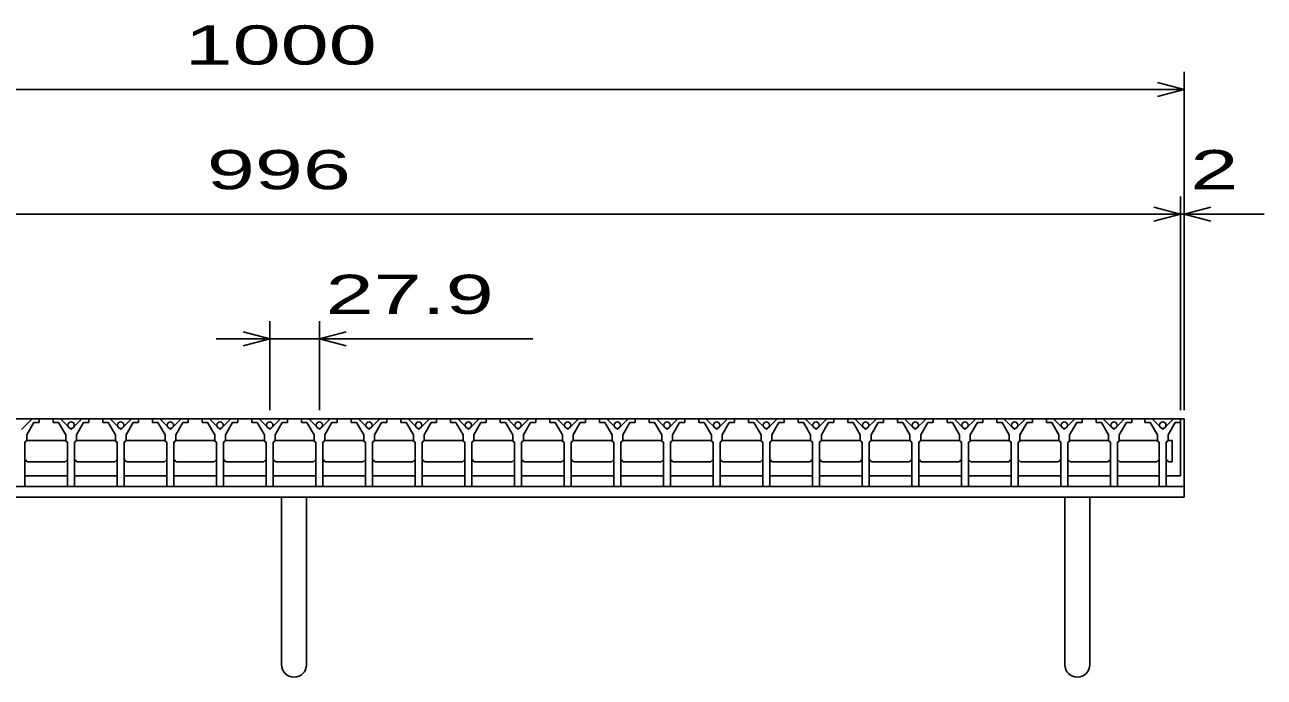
# Model space of a CAD drawing. Units: millimetres, scale not verified. Extents: x -1820 to 1731, y -1282 to 1054.
# Drawn here: x -1072 to -376, y -732 to -366 of the extents above; entities that cross this region are included whole.
import ezdxf
from ezdxf.enums import TextEntityAlignment as Align

# ---------------------------------------------------------------- set-up
doc = ezdxf.new("R2010")
doc.units = ezdxf.units.MM
doc.header["$LTSCALE"] = 10
for name, color, linetype, lineweight in [('16', 3, 'Continuous', 25), ('19', 6, 'Continuous', 25), ('22', 2, 'Continuous', 25)]:
    doc.layers.add(name, color=color, linetype=linetype, lineweight=lineweight)
doc.styles.add('ベクトル', font='')
doc.styles.get('ベクトル').set_extended_font_data('ベクトル')

msp = doc.modelspace()

# ---------------------------------------------------------------- linework, layer by layer
at = {"layer": '16'}
for p, q in [((-1419, -587), (-423, -587)), ((-1068.2, -587), (-1074.2, -593)), ((-1071.2, -596), (-1067.2, -589)), ((-1064.2, -587), (-1068.2, -587)), ((-1067.2, -589), (-1064.2, -589)), ((-1064.2, -589), (-1064.2, -587)), ((-1056.3, -587), (-1056.3, -589)), ((-1052.3, -587), (-1056.3, -587)), ((-1056.3, -589), (-1053.3, -589)), ((-1053.3, -589), (-1049.3, -596)), ((-1046.3, -593), (-1052.3, -587)), ((-1040.3, -587), (-1046.3, -593)), ((-1043.3, -596), (-1039.3, -589)), ((-1036.3, -587), (-1040.3, -587)), ((-1039.3, -589), (-1036.3, -589)), ((-1036.3, -589), (-1036.3, -587)), ((-1028.4, -587), (-1028.4, -589)), ((-1024.4, -587), (-1028.4, -587)), ((-1028.4, -589), (-1025.4, -589)), ((-1025.4, -589), (-1021.4, -596)), ((-1018.4, -593), (-1024.4, -587)), ((-1012.4, -587), (-1018.4, -593)), ((-1015.4, -596), (-1011.4, -589)), ((-1008.4, -587), (-1012.4, -587)), ((-1011.4, -589), (-1008.4, -589)), ((-1008.4, -589), (-1008.4, -587)), ((-1000.5, -587), (-1000.5, -589)), ((-996.5, -587), (-1000.5, -587)), ((-1000.5, -589), (-997.5, -589)), ((-997.5, -589), (-993.5, -596)), ((-990.5, -593), (-996.5, -587)), ((-984.5, -587), (-990.5, -593)), ((-987.5, -596), (-983.5, -589)), ((-980.5, -587), (-984.5, -587)), ((-983.5, -589), (-980.5, -589)), ((-980.5, -589), (-980.5, -587)), ((-972.6, -587), (-972.6, -589)), ((-968.6, -587), (-972.6, -587)), ((-972.6, -589), (-969.6, -589)), ((-969.6, -589), (-965.6, -596)), ((-962.6, -593), (-968.6, -587)), ((-956.6, -587), (-962.6, -593)), ((-959.6, -596), (-955.6, -589)), ((-952.6, -587), (-956.6, -587)), ((-955.6, -589), (-952.6, -589)), ((-952.6, -589), (-952.6, -587)), ((-944.7, -587), (-944.7, -589)), ((-940.7, -587), (-944.7, -587)), ((-944.7, -589), (-941.7, -589)), ((-941.7, -589), (-937.7, -596)), ((-934.7, -593), (-940.7, -587)), ((-928.7, -587), (-934.7, -593)), ((-931.7, -596), (-927.7, -589)), ((-924.7, -587), (-928.7, -587)), ((-927.7, -589), (-924.7, -589)), ((-924.7, -589), (-924.7, -587)), ((-916.8, -587), (-916.8, -589)), ((-912.8, -587), (-916.8, -587)), ((-916.8, -589), (-913.8, -589)), ((-913.8, -589), (-909.8, -596)), ((-906.8, -593), (-912.8, -587)), ((-900.8, -587), (-906.8, -593)), ((-903.8, -596), (-899.8, -589)), ((-896.8, -587), (-900.8, -587)), ((-899.8, -589), (-896.8, -589)), ((-896.8, -589), (-896.8, -587)), ((-888.9, -587), (-888.9, -589)), ((-884.9, -587), (-888.9, -587)), ((-888.9, -589), (-885.9, -589)), ((-885.9, -589), (-881.9, -596)), ((-878.9, -593), (-884.9, -587)), ((-872.9, -587), (-878.9, -593)), ((-875.9, -596), (-871.9, -589)), ((-868.9, -587), (-872.9, -587)), ((-871.9, -589), (-868.9, -589)), ((-868.9, -589), (-868.9, -587)), ((-861, -587), (-861, -589)), ((-857, -587), (-861, -587)), ((-861, -589), (-858, -589)), ((-858, -589), (-854, -596)), ((-851, -593), (-857, -587)), ((-845, -587), (-851, -593)), ((-848, -596), (-844, -589)), ((-841, -587), (-845, -587)), ((-844, -589), (-841, -589)), ((-841, -589), (-841, -587)), ((-833.1, -587), (-833.1, -589)), ((-829.1, -587), (-833.1, -587)), ((-833.1, -589), (-830.1, -589)), ((-830.1, -589), (-826.1, -596)), ((-823.1, -593), (-829.1, -587)), ((-817.1, -587), (-823.1, -593)), ((-820.1, -596), (-816.1, -589)), ((-813.1, -587), (-817.1, -587)), ((-816.1, -589), (-813.1, -589)), ((-813.1, -589), (-813.1, -587)), ((-805.2, -587), (-805.2, -589)), ((-801.2, -587), (-805.2, -587)), ((-805.2, -589), (-802.2, -589)), ((-802.2, -589), (-798.2, -596)), ((-795.2, -593), (-801.2, -587)), ((-789.2, -587), (-795.2, -593)), ((-792.2, -596), (-788.2, -589)), ((-785.2, -587), (-789.2, -587)), ((-788.2, -589), (-785.2, -589)), ((-785.2, -589), (-785.2, -587)), ((-777.3, -587), (-777.3, -589)), ((-773.3, -587), (-777.3, -587)), ((-777.3, -589), (-774.3, -589)), ((-774.3, -589), (-770.3, -596)), ((-767.3, -593), (-773.3, -587)), ((-761.3, -587), (-767.3, -593)), ((-764.3, -596), (-760.3, -589)), ((-757.3, -587), (-761.3, -587)), ((-760.3, -589), (-757.3, -589)), ((-757.3, -589), (-757.3, -587)), ((-749.4, -587), (-749.4, -589)), ((-745.4, -587), (-749.4, -587)), ((-749.4, -589), (-746.4, -589)), ((-746.4, -589), (-742.4, -596)), ((-739.4, -593), (-745.4, -587)), ((-733.4, -587), (-739.4, -593)), ((-736.4, -596), (-732.4, -589)), ((-729.4, -587), (-733.4, -587)), ((-732.4, -589), (-729.4, -589)), ((-729.4, -589), (-729.4, -587)), ((-721.5, -587), (-721.5, -589)), ((-717.5, -587), (-721.5, -587)), ((-721.5, -589), (-718.5, -589)), ((-718.5, -589), (-714.5, -596)), ((-711.5, -593), (-717.5, -587)), ((-705.5, -587), (-711.5, -593)), ((-708.5, -596), (-704.5, -589)), ((-701.5, -587), (-705.5, -587)), ((-704.5, -589), (-701.5, -589)), ((-701.5, -589), (-701.5, -587)), ((-693.6, -587), (-693.6, -589)), ((-689.6, -587), (-693.6, -587)), ((-693.6, -589), (-690.6, -589)), ((-690.6, -589), (-686.6, -596)), ((-683.6, -593), (-689.6, -587)), ((-677.6, -587), (-683.6, -593)), ((-680.6, -596), (-676.6, -589)), ((-673.6, -587), (-677.6, -587)), ((-676.6, -589), (-673.6, -589)), ((-673.6, -589), (-673.6, -587)), ((-665.7, -587), (-665.7, -589)), ((-661.7, -587), (-665.7, -587)), ((-665.7, -589), (-662.7, -589)), ((-662.7, -589), (-658.7, -596)), ((-655.7, -593), (-661.7, -587)), ((-649.7, -587), (-655.7, -593)), ((-652.7, -596), (-648.7, -589)), ((-645.7, -587), (-649.7, -587)), ((-648.7, -589), (-645.7, -589)), ((-645.7, -589), (-645.7, -587)), ((-637.8, -587), (-637.8, -589)), ((-633.8, -587), (-637.8, -587)), ((-637.8, -589), (-634.8, -589)), ((-634.8, -589), (-630.8, -596)), ((-627.8, -593), (-633.8, -587)), ((-621.8, -587), (-627.8, -593)), ((-624.8, -596), (-620.8, -589)), ((-617.8, -587), (-621.8, -587)), ((-620.8, -589), (-617.8, -589)), ((-617.8, -589), (-617.8, -587)), ((-609.9, -587), (-609.9, -589)), ((-605.9, -587), (-609.9, -587)), ((-609.9, -589), (-606.9, -589)), ((-606.9, -589), (-602.9, -596)), ((-599.9, -593), (-605.9, -587)), ((-593.9, -587), (-599.9, -593)), ((-596.9, -596), (-592.9, -589)), ((-589.9, -587), (-593.9, -587)), ((-592.9, -589), (-589.9, -589)), ((-589.9, -589), (-589.9, -587)), ((-582, -587), (-582, -589)), ((-578, -587), (-582, -587)), ((-582, -589), (-579, -589)), ((-579, -589), (-575, -596)), ((-572, -593), (-578, -587)), ((-566, -587), (-572, -593)), ((-569, -596), (-565, -589)), ((-562, -587), (-566, -587)), ((-565, -589), (-562, -589)), ((-562, -589), (-562, -587)), ((-554.1, -587), (-554.1, -589)), ((-550.1, -587), (-554.1, -587)), ((-554.1, -589), (-551.1, -589)), ((-551.1, -589), (-547.1, -596)), ((-544.1, -593), (-550.1, -587)), ((-538.1, -587), (-544.1, -593)), ((-541.1, -596), (-537.1, -589)), ((-534.1, -587), (-538.1, -587)), ((-537.1, -589), (-534.1, -589)), ((-534.1, -589), (-534.1, -587)), ((-526.2, -587), (-526.2, -589)), ((-522.2, -587), (-526.2, -587)), ((-526.2, -589), (-523.2, -589)), ((-523.2, -589), (-519.2, -596)), ((-516.2, -593), (-522.2, -587)), ((-510.2, -587), (-516.2, -593)), ((-513.2, -596), (-509.2, -589)), ((-506.2, -587), (-510.2, -587)), ((-509.2, -589), (-506.2, -589)), ((-506.2, -589), (-506.2, -587)), ((-498.3, -587), (-498.3, -589)), ((-494.3, -587), (-498.3, -587)), ((-498.3, -589), (-495.3, -589)), ((-495.3, -589), (-491.3, -596)), ((-488.3, -593), (-494.3, -587)), ((-482.3, -587), (-488.3, -593)), ((-485.3, -596), (-481.3, -589)), ((-478.3, -587), (-482.3, -587)), ((-481.3, -589), (-478.3, -589)), ((-478.3, -589), (-478.3, -587)), ((-470.4, -587), (-470.4, -589)), ((-466.4, -587), (-470.4, -587)), ((-470.4, -589), (-467.4, -589)), ((-467.4, -589), (-463.4, -596)), ((-460.4, -593), (-466.4, -587)), ((-454.4, -587), (-460.4, -593)), ((-457.4, -596), (-453.4, -589)), ((-450.4, -587), (-454.4, -587)), ((-453.4, -589), (-450.4, -589)), ((-450.4, -589), (-450.4, -587)), ((-443, -587), (-443, -589)), ((-439, -587), (-443, -587)), ((-443, -589), (-440, -589)), ((-440, -589), (-436, -596)), ((-433, -593), (-439, -587)), ((-427, -587), (-433, -593)), ((-430, -596), (-426, -589)), ((-423, -587), (-427, -587)), ((-426, -589), (-423, -589)), ((-423, -589), (-423, -587)), ((-423, -619), (-423, -587)), ((-1071.2, -599), (-1071.2, -596)), ((-1049.3, -596), (-1049.3, -599)), ((-1043.3, -599), (-1043.3, -596)), ((-1021.4, -596), (-1021.4, -599)), ((-1015.4, -599), (-1015.4, -596)), ((-993.5, -596), (-993.5, -599)), ((-987.5, -599), (-987.5, -596)), ((-965.6, -596), (-965.6, -599)), ((-959.6, -599), (-959.6, -596)), ((-937.7, -596), (-937.7, -599)), ((-931.7, -599), (-931.7, -596)), ((-909.8, -596), (-909.8, -599)), ((-903.8, -599), (-903.8, -596)), ((-881.9, -596), (-881.9, -599)), ((-875.9, -599), (-875.9, -596)), ((-854, -596), (-854, -599)), ((-848, -599), (-848, -596)), ((-826.1, -596), (-826.1, -599)), ((-820.1, -599), (-820.1, -596)), ((-798.2, -596), (-798.2, -599)), ((-792.2, -599), (-792.2, -596)), ((-770.3, -596), (-770.3, -599)), ((-764.3, -599), (-764.3, -596)), ((-742.4, -596), (-742.4, -599)), ((-736.4, -599), (-736.4, -596)), ((-714.5, -596), (-714.5, -599)), ((-708.5, -599), (-708.5, -596)), ((-686.6, -596), (-686.6, -599)), ((-680.6, -599), (-680.6, -596)), ((-658.7, -596), (-658.7, -599)), ((-652.7, -599), (-652.7, -596)), ((-630.8, -596), (-630.8, -599)), ((-624.8, -599), (-624.8, -596)), ((-602.9, -596), (-602.9, -599)), ((-596.9, -599), (-596.9, -596)), ((-575, -596), (-575, -599)), ((-569, -599), (-569, -596)), ((-547.1, -596), (-547.1, -599)), ((-541.1, -599), (-541.1, -596)), ((-519.2, -596), (-519.2, -599)), ((-513.2, -599), (-513.2, -596)), ((-491.3, -596), (-491.3, -599)), ((-485.3, -599), (-485.3, -596)), ((-463.4, -596), (-463.4, -599)), ((-457.4, -599), (-457.4, -596)), ((-436, -596), (-436, -599)), ((-430, -599), (-430, -596)), ((-1072.2, -600), (-1071.2, -599)), ((-1072.2, -625), (-1072.2, -600)), ((-1071.95, -600), (-1070.95, -599)), ((-1070.95, -599), (-1049.55, -599)), ((-1049.55, -599), (-1048.55, -600)), ((-1049.3, -599), (-1048.3, -600)), ((-1048.3, -600), (-1048.3, -625)), ((-1044.3, -600), (-1043.3, -599)), ((-1044.3, -625), (-1044.3, -600)), ((-1044.05, -600), (-1043.05, -599)), ((-1043.05, -599), (-1021.65, -599)), ((-1021.65, -599), (-1020.65, -600)), ((-1021.4, -599), (-1020.4, -600)), ((-1020.4, -600), (-1020.4, -625)), ((-1016.4, -600), (-1015.4, -599)), ((-1016.4, -625), (-1016.4, -600)), ((-1016.15, -600), (-1015.15, -599)), ((-1015.15, -599), (-993.75, -599)), ((-993.75, -599), (-992.75, -600)), ((-993.5, -599), (-992.5, -600)), ((-992.5, -600), (-992.5, -625)), ((-988.5, -600), (-987.5, -599)), ((-988.5, -625), (-988.5, -600)), ((-988.25, -600), (-987.25, -599)), ((-987.25, -599), (-965.85, -599)), ((-965.85, -599), (-964.85, -600)), ((-965.6, -599), (-964.6, -600)), ((-964.6, -600), (-964.6, -625)), ((-960.6, -600), (-959.6, -599)), ((-960.6, -625), (-960.6, -600)), ((-960.35, -600), (-959.35, -599)), ((-959.35, -599), (-937.95, -599)), ((-937.95, -599), (-936.95, -600)), ((-937.7, -599), (-936.7, -600)), ((-936.7, -600), (-936.7, -625)), ((-932.7, -600), (-931.7, -599)), ((-932.7, -625), (-932.7, -600)), ((-932.45, -600), (-931.45, -599)), ((-931.45, -599), (-910.05, -599)), ((-910.05, -599), (-909.05, -600)), ((-909.8, -599), (-908.8, -600)), ((-908.8, -600), (-908.8, -625)), ((-904.8, -600), (-903.8, -599)), ((-904.8, -625), (-904.8, -600)), ((-904.55, -600), (-903.55, -599)), ((-903.55, -599), (-882.15, -599)), ((-882.15, -599), (-881.15, -600)), ((-881.9, -599), (-880.9, -600)), ((-880.9, -600), (-880.9, -625)), ((-876.9, -600), (-875.9, -599)), ((-876.9, -625), (-876.9, -600)), ((-876.65, -600), (-875.65, -599)), ((-875.65, -599), (-854.25, -599)), ((-854.25, -599), (-853.25, -600)), ((-854, -599), (-853, -600)), ((-853, -600), (-853, -625)), ((-849, -600), (-848, -599)), ((-849, -625), (-849, -600)), ((-848.75, -600), (-847.75, -599)), ((-847.75, -599), (-826.35, -599)), ((-826.35, -599), (-825.35, -600)), ((-826.1, -599), (-825.1, -600)), ((-825.1, -600), (-825.1, -625)), ((-821.1, -600), (-820.1, -599)), ((-821.1, -625), (-821.1, -600)), ((-820.85, -600), (-819.85, -599)), ((-819.85, -599), (-798.45, -599)), ((-798.45, -599), (-797.45, -600)), ((-798.2, -599), (-797.2, -600)), ((-797.2, -600), (-797.2, -625)), ((-793.2, -600), (-792.2, -599)), ((-793.2, -625), (-793.2, -600)), ((-792.95, -600), (-791.95, -599)), ((-791.95, -599), (-770.55, -599)), ((-770.55, -599), (-769.55, -600)), ((-770.3, -599), (-769.3, -600)), ((-769.3, -600), (-769.3, -625)), ((-765.3, -600), (-764.3, -599)), ((-765.3, -625), (-765.3, -600)), ((-765.05, -600), (-764.05, -599)), ((-764.05, -599), (-742.65, -599)), ((-742.65, -599), (-741.65, -600)), ((-742.4, -599), (-741.4, -600)), ((-741.4, -600), (-741.4, -625)), ((-737.4, -600), (-736.4, -599)), ((-737.4, -625), (-737.4, -600)), ((-737.15, -600), (-736.15, -599)), ((-736.15, -599), (-714.75, -599)), ((-714.75, -599), (-713.75, -600)), ((-714.5, -599), (-713.5, -600)), ((-713.5, -600), (-713.5, -625)), ((-709.5, -600), (-708.5, -599)), ((-709.5, -625), (-709.5, -600)), ((-709.25, -600), (-708.25, -599)), ((-708.25, -599), (-686.85, -599)), ((-686.85, -599), (-685.85, -600)), ((-686.6, -599), (-685.6, -600)), ((-685.6, -600), (-685.6, -625)), ((-681.6, -600), (-680.6, -599)), ((-681.6, -625), (-681.6, -600)), ((-681.35, -600), (-680.35, -599)), ((-680.35, -599), (-658.95, -599)), ((-658.95, -599), (-657.95, -600)), ((-658.7, -599), (-657.7, -600)), ((-657.7, -600), (-657.7, -625)), ((-653.7, -600), (-652.7, -599)), ((-653.7, -625), (-653.7, -600)), ((-653.45, -600), (-652.45, -599)), ((-652.45, -599), (-631.05, -599)), ((-631.05, -599), (-630.05, -600)), ((-630.8, -599), (-629.8, -600)), ((-629.8, -600), (-629.8, -625)), ((-625.8, -600), (-624.8, -599)), ((-625.8, -625), (-625.8, -600)), ((-625.55, -600), (-624.55, -599)), ((-624.55, -599), (-603.15, -599)), ((-603.15, -599), (-602.15, -600)), ((-602.9, -599), (-601.9, -600)), ((-601.9, -600), (-601.9, -625)), ((-597.9, -600), (-596.9, -599)), ((-597.9, -625), (-597.9, -600)), ((-597.65, -600), (-596.65, -599)), ((-596.65, -599), (-575.25, -599)), ((-575.25, -599), (-574.25, -600)), ((-575, -599), (-574, -600)), ((-574, -600), (-574, -625)), ((-570, -600), (-569, -599)), ((-570, -625), (-570, -600)), ((-569.75, -600), (-568.75, -599)), ((-568.75, -599), (-547.35, -599)), ((-547.35, -599), (-546.35, -600)), ((-547.1, -599), (-546.1, -600)), ((-546.1, -600), (-546.1, -625)), ((-542.1, -600), (-541.1, -599)), ((-542.1, -625), (-542.1, -600)), ((-541.85, -600), (-540.85, -599)), ((-540.85, -599), (-519.45, -599)), ((-519.45, -599), (-518.45, -600)), ((-519.2, -599), (-518.2, -600)), ((-518.2, -600), (-518.2, -625)), ((-514.2, -600), (-513.2, -599)), ((-514.2, -625), (-514.2, -600)), ((-513.95, -600), (-512.95, -599)), ((-512.95, -599), (-491.55, -599)), ((-491.55, -599), (-490.55, -600)), ((-491.3, -599), (-490.3, -600)), ((-490.3, -600), (-490.3, -625)), ((-486.3, -600), (-485.3, -599)), ((-486.3, -625), (-486.3, -600)), ((-486.05, -600), (-485.05, -599)), ((-485.05, -599), (-463.65, -599)), ((-463.65, -599), (-462.65, -600)), ((-463.4, -599), (-462.4, -600)), ((-462.4, -600), (-462.4, -625)), ((-458.4, -600), (-457.4, -599)), ((-458.4, -625), (-458.4, -600)), ((-458.15, -600), (-457.15, -599)), ((-457.15, -599), (-436.25, -599)), ((-436.25, -599), (-435.25, -600)), ((-436, -599), (-435, -600)), ((-435, -600), (-435, -625)), ((-431, -600), (-430, -599)), ((-431, -625), (-431, -600)), ((-430.75, -600), (-429.75, -599)), ((-429.75, -599), (-427.75, -599)), ((-427.75, -599), (-427.75, -611)), ((-1070.95, -611), (-1071.95, -610)), ((-1049.55, -611), (-1070.95, -611)), ((-1048.55, -610), (-1049.55, -611)), ((-1043.05, -611), (-1044.05, -610)), ((-1021.65, -611), (-1043.05, -611)), ((-1020.65, -610), (-1021.65, -611)), ((-1015.15, -611), (-1016.15, -610)), ((-993.75, -611), (-1015.15, -611)), ((-992.75, -610), (-993.75, -611)), ((-987.25, -611), (-988.25, -610)), ((-965.85, -611), (-987.25, -611)), ((-964.85, -610), (-965.85, -611)), ((-959.35, -611), (-960.35, -610)), ((-937.95, -611), (-959.35, -611)), ((-936.95, -610), (-937.95, -611)), ((-931.45, -611), (-932.45, -610)), ((-910.05, -611), (-931.45, -611)), ((-909.05, -610), (-910.05, -611)), ((-903.55, -611), (-904.55, -610)), ((-882.15, -611), (-903.55, -611)), ((-881.15, -610), (-882.15, -611)), ((-875.65, -611), (-876.65, -610)), ((-854.25, -611), (-875.65, -611)), ((-853.25, -610), (-854.25, -611)), ((-847.75, -611), (-848.75, -610)), ((-826.35, -611), (-847.75, -611)), ((-825.35, -610), (-826.35, -611)), ((-819.85, -611), (-820.85, -610)), ((-798.45, -611), (-819.85, -611)), ((-797.45, -610), (-798.45, -611)), ((-791.95, -611), (-792.95, -610)), ((-770.55, -611), (-791.95, -611)), ((-769.55, -610), (-770.55, -611)), ((-764.05, -611), (-765.05, -610)), ((-742.65, -611), (-764.05, -611)), ((-741.65, -610), (-742.65, -611)), ((-736.15, -611), (-737.15, -610)), ((-714.75, -611), (-736.15, -611)), ((-713.75, -610), (-714.75, -611)), ((-708.25, -611), (-709.25, -610)), ((-686.85, -611), (-708.25, -611)), ((-685.85, -610), (-686.85, -611)), ((-680.35, -611), (-681.35, -610)), ((-658.95, -611), (-680.35, -611)), ((-657.95, -610), (-658.95, -611)), ((-652.45, -611), (-653.45, -610)), ((-631.05, -611), (-652.45, -611)), ((-630.05, -610), (-631.05, -611)), ((-624.55, -611), (-625.55, -610)), ((-603.15, -611), (-624.55, -611)), ((-602.15, -610), (-603.15, -611)), ((-596.65, -611), (-597.65, -610)), ((-575.25, -611), (-596.65, -611)), ((-574.25, -610), (-575.25, -611)), ((-568.75, -611), (-569.75, -610)), ((-547.35, -611), (-568.75, -611)), ((-546.35, -610), (-547.35, -611)), ((-540.85, -611), (-541.85, -610)), ((-519.45, -611), (-540.85, -611)), ((-518.45, -610), (-519.45, -611)), ((-512.95, -611), (-513.95, -610)), ((-491.55, -611), (-512.95, -611)), ((-490.55, -610), (-491.55, -611)), ((-485.05, -611), (-486.05, -610)), ((-463.65, -611), (-485.05, -611)), ((-462.65, -610), (-463.65, -611)), ((-457.15, -611), (-458.15, -610)), ((-436.25, -611), (-457.15, -611)), ((-435.25, -610), (-436.25, -611)), ((-429.75, -611), (-430.75, -610)), ((-427.75, -611), (-429.75, -611)), ((-1071.95, -619), (-1048.55, -619)), ((-1044.05, -619), (-1020.65, -619)), ((-1016.15, -619), (-992.75, -619)), ((-988.25, -619), (-964.85, -619)), ((-960.35, -619), (-936.95, -619)), ((-932.45, -619), (-909.05, -619)), ((-904.55, -619), (-881.15, -619)), ((-876.65, -619), (-853.25, -619)), ((-848.75, -619), (-825.35, -619)), ((-820.85, -619), (-797.45, -619)), ((-792.95, -619), (-769.55, -619)), ((-765.05, -619), (-741.65, -619)), ((-737.15, -619), (-713.75, -619)), ((-709.25, -619), (-685.85, -619)), ((-681.35, -619), (-657.95, -619)), ((-653.45, -619), (-630.05, -619)), ((-625.55, -619), (-602.15, -619)), ((-597.65, -619), (-574.25, -619)), ((-569.75, -619), (-546.35, -619)), ((-541.85, -619), (-518.45, -619)), ((-513.95, -619), (-490.55, -619)), ((-486.05, -619), (-462.65, -619)), ((-458.15, -619), (-435.25, -619)), ((-430.75, -619), (-423, -619)), ((-1076.2, -625), (-1072.2, -625)), ((-1048.3, -625), (-1044.3, -625)), ((-1020.4, -625), (-1016.4, -625)), ((-992.5, -625), (-988.5, -625)), ((-964.6, -625), (-960.6, -625)), ((-936.7, -625), (-932.7, -625)), ((-908.8, -625), (-904.8, -625)), ((-880.9, -625), (-876.9, -625)), ((-853, -625), (-849, -625)), ((-825.1, -625), (-821.1, -625)), ((-797.2, -625), (-793.2, -625)), ((-769.3, -625), (-765.3, -625)), ((-741.4, -625), (-737.4, -625)), ((-713.5, -625), (-709.5, -625)), ((-685.6, -625), (-681.6, -625)), ((-657.7, -625), (-653.7, -625)), ((-629.8, -625), (-625.8, -625)), ((-601.9, -625), (-597.9, -625)), ((-574, -625), (-570, -625)), ((-546.1, -625), (-542.1, -625)), ((-518.2, -625), (-514.2, -625)), ((-490.3, -625), (-486.3, -625)), ((-462.4, -625), (-458.4, -625)), ((-435, -625), (-431, -625))]:
    msp.add_line(p, q, dxfattribs=at)
for centre in [(-1046.3, -590.5), (-1018.4, -590.5), (-990.5, -590.5), (-962.6, -590.5), (-934.7, -590.5), (-906.8, -590.5), (-878.9, -590.5), (-851, -590.5), (-823.1, -590.5), (-795.2, -590.5), (-767.3, -590.5), (-739.4, -590.5), (-711.5, -590.5), (-683.6, -590.5), (-655.7, -590.5), (-627.8, -590.5), (-599.9, -590.5), (-572, -590.5), (-544.1, -590.5), (-516.2, -590.5), (-488.3, -590.5), (-460.4, -590.5), (-433, -590.5)]:
    msp.add_circle(centre, 1.8, dxfattribs=at)
at = {"layer": '19'}
for p, q in [((-423, -587), (-421, -587)), ((-421, -587), (-421, -625)), ((-1421, -625), (-421, -625)), ((-421, -625), (-421, -631)), ((-421, -631), (-1421, -631)), ((-928, -631), (-928, -725)), ((-914, -725), (-914, -631)), ((-488, -631), (-488, -725)), ((-474, -725), (-474, -631))]:
    msp.add_line(p, q, dxfattribs=at)
for centre in [(-921, -725), (-481, -725)]:
    msp.add_arc(centre, 7, 180, 0, dxfattribs=at)
at = {"layer": '22', "color": 4}
for p, q in [((-421, -582), (-421, -392)), ((-1421, -402), (-421, -402)), ((-421, -402), (-436, -398)), ((-436, -406), (-421, -402)), ((-423, -582), (-423, -462)), ((-421, -582), (-421, -462)), ((-1419, -472), (-423, -472)), ((-423, -472), (-438, -468)), ((-438, -476), (-423, -472)), ((-423, -472), (-421, -472)), ((-421, -472), (-406, -468)), ((-406, -476), (-421, -472)), ((-421, -472), (-376, -472)), ((-934.7, -582), (-934.7, -532)), ((-906.8, -532), (-906.8, -582)), ((-934.7, -542), (-964.7, -542)), ((-934.7, -542), (-949.7, -538)), ((-949.7, -546), (-934.7, -542)), ((-934.7, -542), (-906.8, -542)), ((-906.8, -542), (-891.8, -538)), ((-891.8, -546), (-906.8, -542)), ((-906.8, -542), (-786.8, -542))]:
    msp.add_line(p, q, dxfattribs=at)

# ---------------------------------------------------------------- texts
at = {"layer": '22', "style": 'ベクトル', "width": 1.65}
for s, p in [(' 1000 ', (-996, -377)), (' 996 ', (-983.5, -447)), (' 2 ', (-431, -447)), (' 27.9 ', (-916.8, -517))]:
    msp.add_text(s, height=21.99, dxfattribs=at).set_placement(p, align=Align.MIDDLE_LEFT)

doc.saveas('drawing.dxf')
